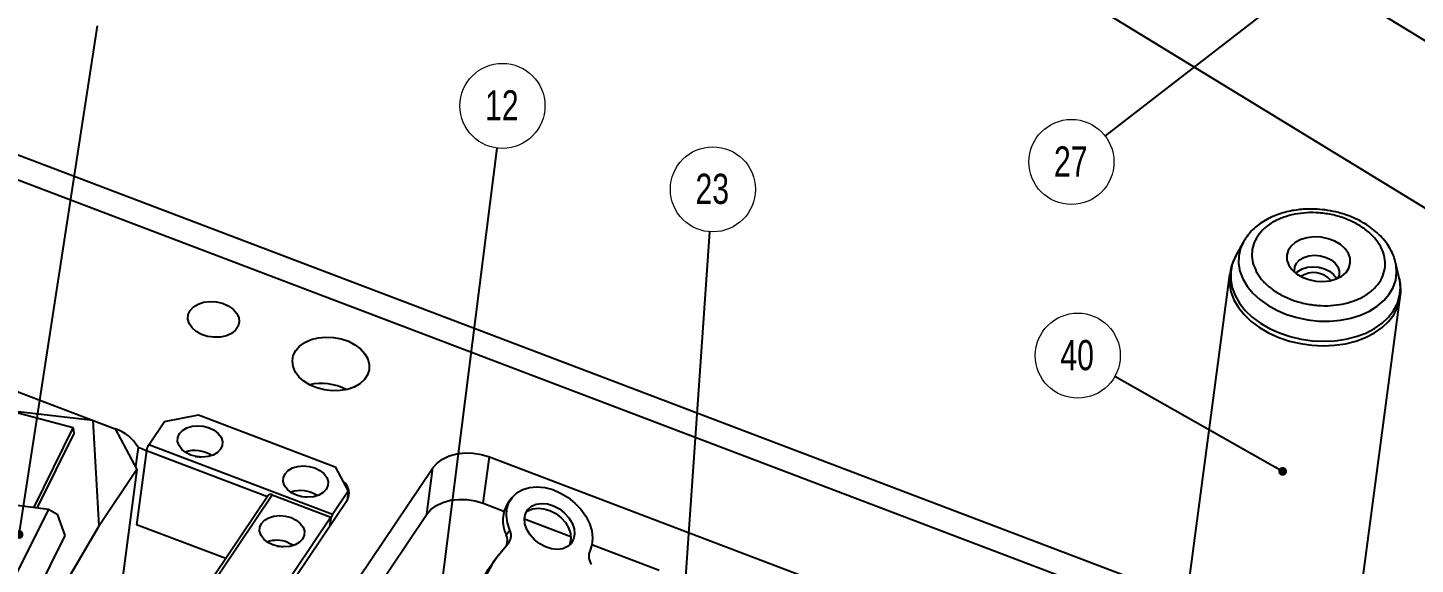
# Model space of a CAD drawing. Header units: millimetres. Extents: x 5 to 1533, y -1183 to 895.
# Drawn here: x 1080.6 to 1241.7, y 222.5 to 284.8 of the extents above; entities that cross this region are included whole.
import ezdxf

# ---------------------------------------------------------------- set-up
doc = ezdxf.new("R2010")
doc.units = ezdxf.units.MM
doc.styles.add('SLDTEXTSTYLE13', font='TXT', dxfattribs={"width": 0.75})
doc.dimstyles.new('SLDDIMSTYLE2', dxfattribs={"dimtxt": 0.18, "dimasz": 1.016, "dimexe": 0, "dimexo": 0.0625, "dimgap": 0, "dimtad": 0, "dimtih": 1, "dimtoh": 1, "dimdec": 0, "dimrnd": 1e-09, "dimzin": 0, "dimdsep": 46, "dimtxsty": 'Standard', "dimblk1": 'DOT', "dimblk2": 'DOT', "dimsah": 1, "dimcen": 0.09, "dimadec": 0, "dimazin": 0, "dimtfac": 1.016, "dimtdec": 0, "dimtofl": 0, "dimtmove": 0, "dimatfit": 3, "dimldrblk": 'DOT', "dimfxl": 1, "dimfrac": 2, "dimtolj": 1, "dimtzin": 0, "dimarcsym": 0})

# ---------------------------------------------------------------- blocks, each defined once
blk = doc.blocks.new('SW_NOTE_38')
at = {"color": 0, "linetype": 'Continuous', "lineweight": 0}
blk.add_circle((0.62, 4.9), 4.94, dxfattribs=at)
at = {"color": 0, "linetype": 'Continuous', "lineweight": 0, "insert": (0.55, 6.71), "char_height": 3.5, "attachment_point": 2, "style": 'SLDTEXTSTYLE13'}
blk.add_mtext('12', dxfattribs=at)
blk = doc.blocks.new('_Dot')
at = {"color": 0, "linetype": 'ByBlock', "lineweight": -2}
blk.add_line((-0.5, 0), (-1, 0), dxfattribs=at)
at = {"color": 0, "linetype": 'ByBlock', "const_width": 0.5}
blk.add_lwpolyline([(-0.25, 0, 1), (0.25, 0, 1)], format="xyb", close=True, dxfattribs=at)
blk = doc.blocks.new('SW_NOTE_42')
at = {"color": 0, "linetype": 'Continuous', "lineweight": 0}
blk.add_circle((0.34, 4.93), 4.94, dxfattribs=at)
at = {"color": 0, "linetype": 'Continuous', "lineweight": 0, "insert": (0.27, 6.74), "char_height": 3.5, "attachment_point": 2, "style": 'SLDTEXTSTYLE13'}
blk.add_mtext('23', dxfattribs=at)
blk = doc.blocks.new('SW_NOTE_45')
at = {"color": 0, "linetype": 'Continuous', "lineweight": 0}
blk.add_circle((-4.3, 2.43), 4.94, dxfattribs=at)
at = {"color": 0, "linetype": 'Continuous', "lineweight": 0, "insert": (-4.37, 4.24), "char_height": 3.5, "attachment_point": 2, "style": 'SLDTEXTSTYLE13'}
blk.add_mtext('40', dxfattribs=at)
blk = doc.blocks.new('SW_NOTE_51')
at = {"color": 0, "linetype": 'Continuous', "lineweight": 0}
blk.add_circle((-3.9, -3.02), 4.94, dxfattribs=at)
at = {"color": 0, "linetype": 'Continuous', "lineweight": 0, "insert": (-3.98, -1.21), "char_height": 3.5, "attachment_point": 2, "style": 'SLDTEXTSTYLE13'}
blk.add_mtext('27', dxfattribs=at)

msp = doc.modelspace()

# ---------------------------------------------------------------- linework, layer by layer
at = {"color": 7, "linetype": 'Continuous', "lineweight": 25}
for p, q in [((1157.171, 335.729), (1299.261, 248.87)), ((1158.791, 315.303), (1300.881, 228.444)), ((1029.896, 288.878), (1215.167, 218.512)), ((1033.501, 284.602), (1206.171, 219.023)), ((1221.757, 259.932), (1220.867, 258.291)), ((1239.878, 255.765), (1239.448, 257.582)), ((1220.17, 256.16), (1212.7, 199.946)), ((1232.526, 197.312), (1239.995, 253.526)), ((1239.987, 253.465), (1239.995, 253.526)), ((1068.921, 246.535), (1090.732, 238.252)), ((1088.156, 239.23), (1077.088, 240.512)), ((1085.84, 238.366), (1079.151, 240.156)), ((1088.851, 226.986), (1088.156, 239.23)), ((1088.156, 239.23), (1090.732, 238.252)), ((1094.607, 236.398), (1096.435, 239.112)), ((1096.435, 239.112), (1100.379, 239.886)), ((1100.379, 239.886), (1116.283, 233.846)), ((1081.29, 229.144), (1085.84, 238.366)), ((1085.908, 237.709), (1081.659, 229.097)), ((1085.84, 238.366), (1085.908, 237.709)), ((1090.732, 238.252), (1093.245, 233.51)), ((1093.368, 236.114), (1093.066, 233.847)), ((1094.356, 235.737), (1093.209, 227.108)), ((1093.368, 236.114), (1094.356, 235.739)), ((1115.963, 228.287), (1094.607, 236.398)), ((1108.116, 204.753), (1127.617, 233.71)), ((1116.283, 233.846), (1117.791, 231.001)), ((1126.9, 228.317), (1127.617, 233.71)), ((1133.475, 229.606), (1134.191, 235)), ((1134.191, 235), (1179.631, 217.742)), ((1093.245, 233.51), (1088.851, 226.986)), ((1093.245, 233.51), (1091.334, 219.128)), ((1108.482, 230.494), (1097.331, 213.936)), ((1097.775, 213.989), (1108.944, 230.574)), ((1108.944, 230.574), (1115.76, 227.986)), ((1117.791, 231.001), (1115.963, 228.287)), ((1117.791, 231.001), (1117.648, 229.922)), ((1082.978, 228.931), (1065.235, 193.362)), ((1074.53, 229.994), (1082.978, 228.931)), ((1082.978, 228.931), (1083.973, 228.337)), ((1117.648, 229.922), (1102.417, 207.306)), ((1133.475, 229.606), (1135.877, 228.694)), ((1136.787, 230.241), (1136.37, 229.692)), ((1083.973, 228.337), (1084.879, 225.865)), ((1115.76, 227.986), (1104.591, 211.4)), ((1110.437, 203.871), (1126.9, 228.317)), ((1115.76, 227.986), (1115.617, 226.907)), ((1115.713, 227.626), (1115.617, 226.907)), ((1138.26, 227.789), (1143.653, 225.741)), ((1084.879, 225.865), (1075.688, 207.44)), ((1084.142, 218.945), (1088.851, 226.986)), ((1103.555, 223.178), (1093.209, 227.108)), ((1136.149, 225.927), (1136.565, 226.476)), ((1135.242, 223.569), (1136.465, 225.082)), ((1146.096, 224.813), (1153.922, 221.84)), ((1135.045, 223.317), (1134.628, 222.768))]:
    msp.add_line(p, q, dxfattribs=at)
at = {"color": 8, "linetype": 'Continuous', "lineweight": 25}
msp.add_line((1094.356, 235.737), (1108.417, 230.397), dxfattribs=at)
at = {"color": 8, "linetype": 'Continuous', "lineweight": 25, "flags": 128}
for points in [[(1221.781, 259.975), (1221.444, 259.221), (1221.242, 258.356), (1221.218, 257.468), (1221.372, 256.573), (1221.702, 255.691), (1222.201, 254.836), (1222.859, 254.027), (1223.664, 253.279), (1224.6, 252.606), (1225.649, 252.022), (1226.789, 251.537), (1228, 251.163), (1229.258, 250.904), (1230.537, 250.768), (1231.814, 250.756), (1233.063, 250.868), (1234.259, 251.103), (1235.381, 251.455), (1236.405, 251.919), (1237.312, 252.484), (1238.085, 253.141), (1238.708, 253.875), (1239.169, 254.674), (1239.459, 255.521), (1239.572, 256.399), (1239.507, 257.293), (1239.454, 257.554)], [(1220.867, 258.291), (1220.829, 258.219), (1220.478, 257.361), (1220.299, 256.466), (1220.295, 255.551), (1220.468, 254.631), (1220.813, 253.723), (1221.324, 252.843), (1221.993, 252.008), (1222.808, 251.231), (1223.753, 250.527), (1224.813, 249.909), (1225.967, 249.386), (1227.196, 248.97), (1228.478, 248.666), (1229.79, 248.482), (1231.107, 248.418), (1232.408, 248.478), (1233.668, 248.66)], [(1220.173, 256.186), (1220.152, 256.011), (1220.149, 255.087), (1220.323, 254.16), (1220.671, 253.244), (1221.187, 252.357), (1221.862, 251.514), (1222.683, 250.731), (1223.636, 250.021), (1224.705, 249.397), (1225.87, 248.87), (1227.109, 248.45), (1228.402, 248.144), (1229.725, 247.958), (1231.054, 247.894), (1232.366, 247.954), (1233.637, 248.138)], [(1233.668, 248.66), (1234.865, 248.96), (1235.979, 249.374), (1236.987, 249.894), (1237.874, 250.51), (1238.623, 251.212), (1239.221, 251.986), (1239.656, 252.821), (1239.922, 253.699), (1240.014, 254.606), (1239.929, 255.526), (1239.878, 255.765)], [(1233.637, 248.138), (1234.844, 248.441), (1235.967, 248.858), (1236.984, 249.382), (1237.879, 250.003), (1238.634, 250.711), (1239.237, 251.493), (1239.676, 252.334), (1239.944, 253.22), (1239.987, 253.465)]]:
    msp.add_lwpolyline(points, dxfattribs=at)
at = {"color": 7, "linetype": 'Continuous', "lineweight": 25, "flags": 128}
for points in [[(1227.033, 257.277), (1227.414, 256.738), (1227.95, 256.26), (1228.614, 255.868), (1229.372, 255.58), (1230.186, 255.411), (1231.016, 255.37), (1231.82, 255.458), (1232.558, 255.672), (1233.192, 256), (1233.691, 256.427), (1234.029, 256.93), (1234.191, 257.484), (1234.167, 258.063), (1233.96, 258.635), (1233.578, 259.174), (1233.042, 259.652), (1232.379, 260.045), (1231.621, 260.332), (1230.806, 260.501), (1229.976, 260.542), (1229.172, 260.454), (1228.435, 260.24), (1227.801, 259.912), (1227.302, 259.485), (1226.963, 258.982), (1226.801, 258.428), (1226.825, 257.849), (1227.033, 257.277)], [(1227.749, 256.416), (1227.715, 256.579), (1227.734, 257.051), (1227.928, 257.492), (1228.286, 257.871), (1228.781, 258.162), (1229.381, 258.346), (1230.045, 258.41), (1230.726, 258.35), (1231.38, 258.169), (1231.961, 257.881), (1232.43, 257.504), (1232.755, 257.065), (1232.913, 256.593), (1232.894, 256.121), (1232.745, 255.752)], [(1227.871, 256.319), (1228.109, 256.544), (1228.605, 256.836), (1229.205, 257.019), (1229.868, 257.083), (1230.55, 257.023), (1231.204, 256.842), (1231.785, 256.554), (1232.254, 256.177), (1232.579, 255.738), (1232.603, 255.69)], [(1099.416, 251.994), (1099.805, 252.412), (1100.34, 252.738), (1100.989, 252.952), (1101.71, 253.041), (1102.459, 252.999), (1103.187, 252.829), (1103.85, 252.542), (1104.406, 252.155), (1104.819, 251.693), (1105.064, 251.184), (1105.126, 250.662), (1105, 250.158), (1104.695, 249.705), (1104.229, 249.33), (1103.632, 249.057), (1102.941, 248.905), (1102.201, 248.881), (1101.456, 248.987), (1100.755, 249.218), (1100.141, 249.558), (1099.653, 249.986), (1099.321, 250.475), (1099.166, 250.994), (1099.199, 251.512), (1099.416, 251.994)], [(1111.685, 247.335), (1112.136, 247.849), (1112.737, 248.279), (1113.462, 248.607), (1114.281, 248.818), (1115.162, 248.906), (1116.068, 248.866), (1116.962, 248.699), (1117.807, 248.413), (1118.569, 248.019), (1119.216, 247.534), (1119.723, 246.977), (1120.068, 246.371), (1120.237, 245.74), (1120.224, 245.112), (1120.028, 244.511), (1119.658, 243.962), (1119.129, 243.487), (1118.463, 243.106), (1117.687, 242.835), (1116.832, 242.684), (1115.934, 242.661), (1115.03, 242.765), (1114.156, 242.992), (1113.348, 243.334), (1112.64, 243.776), (1112.06, 244.3), (1111.632, 244.884), (1111.374, 245.506), (1111.295, 246.138), (1111.401, 246.756), (1111.685, 247.335)], [(1098.187, 237.689), (1098.544, 238.068), (1099.039, 238.36), (1099.639, 238.544), (1100.303, 238.607), (1100.985, 238.547), (1101.638, 238.367), (1102.22, 238.078), (1102.688, 237.701), (1103.013, 237.262), (1103.171, 236.79), (1103.153, 236.318), (1102.958, 235.877), (1102.601, 235.498), (1102.105, 235.207), (1101.505, 235.023), (1100.842, 234.959), (1100.16, 235.02), (1099.506, 235.2), (1098.925, 235.489), (1098.456, 235.865), (1098.132, 236.305), (1097.973, 236.776), (1097.992, 237.249), (1098.187, 237.689)], [(1127.617, 233.71), (1128.1, 234.265), (1128.74, 234.733), (1129.511, 235.095), (1130.383, 235.337), (1131.325, 235.45), (1132.298, 235.431), (1133.266, 235.279), (1134.191, 235)], [(1099.995, 235.053), (1100.472, 235.011), (1100.678, 234.962)], [(1110.455, 233.03), (1110.813, 233.409), (1111.308, 233.7), (1111.908, 233.884), (1112.572, 233.948), (1113.253, 233.888), (1113.907, 233.707), (1114.488, 233.419), (1114.957, 233.042), (1115.282, 232.603), (1115.44, 232.131), (1115.421, 231.658), (1115.227, 231.218), (1114.869, 230.839), (1114.374, 230.548), (1113.774, 230.364), (1113.11, 230.3), (1112.429, 230.36), (1111.775, 230.541), (1111.194, 230.829), (1110.725, 231.206), (1110.4, 231.645), (1110.242, 232.117), (1110.261, 232.589), (1110.455, 233.03)], [(1136.565, 226.476), (1136.283, 227.331), (1136.17, 228.171), (1136.229, 228.967), (1136.459, 229.693), (1136.852, 230.323), (1137.393, 230.835), (1138.065, 231.212), (1138.844, 231.441), (1139.703, 231.513), (1140.613, 231.426), (1141.542, 231.184), (1142.458, 230.794), (1143.33, 230.271), (1144.127, 229.631), (1144.821, 228.898), (1145.39, 228.096), (1145.812, 227.253), (1146.075, 226.399), (1146.167, 225.563), (1146.088, 224.773), (1145.838, 224.057)], [(1112.263, 230.394), (1112.74, 230.352), (1112.947, 230.303)], [(1126.9, 228.317), (1127.383, 228.872), (1128.023, 229.339), (1128.794, 229.701), (1129.667, 229.943), (1130.608, 230.057), (1131.581, 230.037), (1132.549, 229.885), (1133.475, 229.606)], [(1143.685, 224.94), (1143.263, 224.566), (1142.719, 224.328), (1142.085, 224.241), (1141.398, 224.309), (1140.697, 224.529), (1140.024, 224.887), (1139.417, 225.363), (1138.912, 225.93), (1138.538, 226.553), (1138.317, 227.198), (1138.261, 227.826), (1138.375, 228.402), (1138.651, 228.891), (1139.073, 229.265), (1139.617, 229.503), (1140.251, 229.59), (1140.938, 229.522), (1141.639, 229.303), (1142.312, 228.944), (1142.919, 228.468), (1143.424, 227.902), (1143.798, 227.278), (1144.019, 226.633), (1144.074, 226.005), (1143.961, 225.43), (1143.685, 224.94)], [(1138.439, 228.555), (1138.656, 228.716), (1139.2, 228.954), (1139.834, 229.041), (1140.521, 228.973), (1141.222, 228.754), (1141.895, 228.396), (1142.502, 227.919), (1143.007, 227.353), (1143.381, 226.729), (1143.602, 226.084), (1143.658, 225.456), (1143.544, 224.881), (1143.48, 224.728)], [(1111.161, 227.934), (1111.742, 227.645), (1112.21, 227.269), (1112.535, 226.829), (1112.693, 226.358), (1112.675, 225.885), (1112.48, 225.445), (1112.123, 225.066), (1111.627, 224.774), (1111.027, 224.591), (1110.364, 224.527), (1109.682, 224.587), (1109.028, 224.768), (1108.447, 225.056), (1107.978, 225.433), (1107.654, 225.872), (1107.495, 226.344), (1107.514, 226.816), (1107.709, 227.257), (1108.066, 227.636), (1108.561, 227.927), (1109.161, 228.111), (1109.825, 228.175), (1110.507, 228.114), (1111.161, 227.934)], [(1109.517, 224.621), (1109.859, 224.6), (1110.2, 224.53)], [(1110.778, 225.057), (1111.359, 224.769), (1111.454, 224.706)], [(1133.311, 210.402), (1132.847, 211.974), (1132.539, 213.535), (1132.391, 215.07), (1132.404, 216.567), (1132.577, 218.011), (1132.91, 219.39), (1133.398, 220.693), (1134.039, 221.906), (1134.628, 222.768)], [(1135.242, 223.569), (1134.455, 222.455), (1133.815, 221.242), (1133.326, 219.939), (1132.994, 218.56), (1132.82, 217.116), (1132.808, 215.619), (1132.956, 214.084), (1133.264, 212.523), (1133.728, 210.951)]]:
    msp.add_lwpolyline(points, dxfattribs=at)
at = {"color": 7, "linetype": 'Continuous', "lineweight": 25}
for centre, radius, start, end in [((1229.935, 253.737), 2.659, 41.06975, 123.79236), ((1114.644, 237.277), 6.241, 62.26551, 102.5966), ((1089.205, 233.674), 4.825, 30.37858, 71.55075), ((1096.119, 235.446), 1.787, 147.81196, 170.62967), ((1099.964, 232.204), 3.534, 56.15502, 108.70709), ((1116.196, 230.786), 1.689, 329.25639, 54.54562), ((1108.761, 230.257), 0.367, 60.04286, 139.64768), ((1112.233, 227.545), 3.534, 56.15502, 108.70709), ((1139.441, 227.623), 3.703, 146.01638, 207.24599), ((1117.476, 227.335), 1.787, 147.81196, 170.62967), ((1134.847, 225.302), 1.444, 335.75488, 25.64597), ((1135.365, 225.862), 1.348, 324.65241, 27.11431), ((1109.48, 221.701), 3.599, 68.85341, 108.25951), ((1147.303, 223.471), 1.578, 158.19808, 217.14684)]:
    msp.add_arc(centre, radius, start, end, dxfattribs=at)
for points, knots in [([(1231.255, 263.671), (1230.849, 263.714), (1230.276, 263.775), (1229.428, 263.786), (1228.705, 263.76), (1227.86, 263.67), (1226.996, 263.513), (1226.127, 263.279), (1225.276, 262.966), (1224.463, 262.573), (1223.704, 262.099), (1223.011, 261.547), (1222.412, 260.916), (1222.002, 260.387), (1221.837, 260.055), (1221.798, 259.976)], [0, 0, 0, 0, 0.1043428, 0.1471183, 0.2178402, 0.2909989, 0.3691959, 0.4504817, 0.5341208, 0.6195298, 0.7062919, 0.7941165, 0.8828137, 0.9723402, 1, 1, 1, 1]), ([(1227.732, 263.171), (1227.3, 263.067), (1226.41, 262.854), (1225.216, 262.3), (1224.175, 261.564), (1223.378, 260.659), (1222.88, 259.641), (1222.708, 258.576), (1222.821, 257.525), (1223.12, 256.86), (1223.265, 256.537)], [0, 0, 0, 0, 0.116516, 0.2400113, 0.3686408, 0.5, 0.6313592, 0.7599887, 0.883484, 1, 1, 1, 1]), ([(1233.26, 252.741), (1233.692, 252.845), (1234.582, 253.058), (1235.776, 253.612), (1236.817, 254.348), (1237.614, 255.253), (1238.112, 256.271), (1238.288, 257.337), (1238.16, 258.385), (1237.768, 259.383), (1237.128, 260.331), (1236.226, 261.227), (1235.059, 262.03), (1233.678, 262.68), (1232.162, 263.131), (1230.611, 263.358), (1229.109, 263.384), (1228.182, 263.24), (1227.732, 263.171)], [0, 0, 0, 0, 0.058258, 0.1200057, 0.1843204, 0.25, 0.3156796, 0.3799943, 0.441742, 0.5, 0.558258, 0.6200057, 0.6843204, 0.75, 0.8156796, 0.8799943, 0.941742, 1, 1, 1, 1]), ([(1239.435, 257.547), (1239.414, 257.662), (1239.34, 258.067), (1239.057, 258.74), (1238.609, 259.551), (1238.027, 260.314), (1237.338, 261.018), (1236.555, 261.65), (1235.704, 262.201), (1234.82, 262.658), (1233.971, 263.009), (1233.199, 263.263), (1232.315, 263.5), (1231.67, 263.604), (1231.255, 263.671)], [0, 0, 0, 0, 0.036574, 0.1289926, 0.2224487, 0.3165327, 0.4106548, 0.5041431, 0.5961571, 0.6851815, 0.7670975, 0.8347038, 0.8938472, 1, 1, 1, 1]), ([(1220.883, 258.285), (1220.817, 258.172), (1220.592, 257.785), (1220.339, 257.083), (1220.231, 256.483), (1220.179, 256.193)], [0, 0, 0, 0, 0.1756386, 0.5999474, 1, 1, 1, 1]), ([(1223.265, 256.537), (1223.457, 256.224), (1223.852, 255.578), (1224.77, 254.685), (1225.932, 253.882), (1227.315, 253.232), (1228.831, 252.781), (1230.382, 252.554), (1231.883, 252.528), (1232.81, 252.672), (1233.26, 252.741)], [0, 0, 0, 0, 0.116516, 0.2400113, 0.3686408, 0.5, 0.6313592, 0.7599887, 0.883484, 1, 1, 1, 1]), ([(1239.977, 253.45), (1239.985, 253.487), (1240.062, 253.843), (1240.053, 254.552), (1240.003, 255.297), (1239.885, 255.7), (1239.863, 255.774)], [0, 0, 0, 0, 0.048271, 0.4674565, 0.9014838, 1, 1, 1, 1])]:
    msp.add_open_spline(points, degree=3, knots=knots, dxfattribs=at)

# ---------------------------------------------------------------- block references
at = {"color": 7, "linetype": 'Continuous', "lineweight": 0}
for name, p in [('SW_NOTE_38', (1135.079, 270.864)), ('SW_NOTE_51', (1205.698, 272.269)), ('SW_NOTE_42', (1159.804, 261.139)), ('SW_NOTE_45', (1206.827, 244.321))]:
    msp.add_blockref(name, p, dxfattribs=at)

# ---------------------------------------------------------------- leaders
for points in [[(1263.112, 316.74), (1205.698, 272.269)], [(1079.557, 225.974), (1088.654, 285.064)], [(1125.416, 194.207), (1135.079, 270.864)], [(1154.335, 182.481), (1159.804, 261.139)], [(1226.33, 233.304), (1206.827, 244.321)]]:
    msp.add_leader(points, dimstyle='SLDDIMSTYLE2', dxfattribs=at)

doc.saveas('drawing.dxf')
